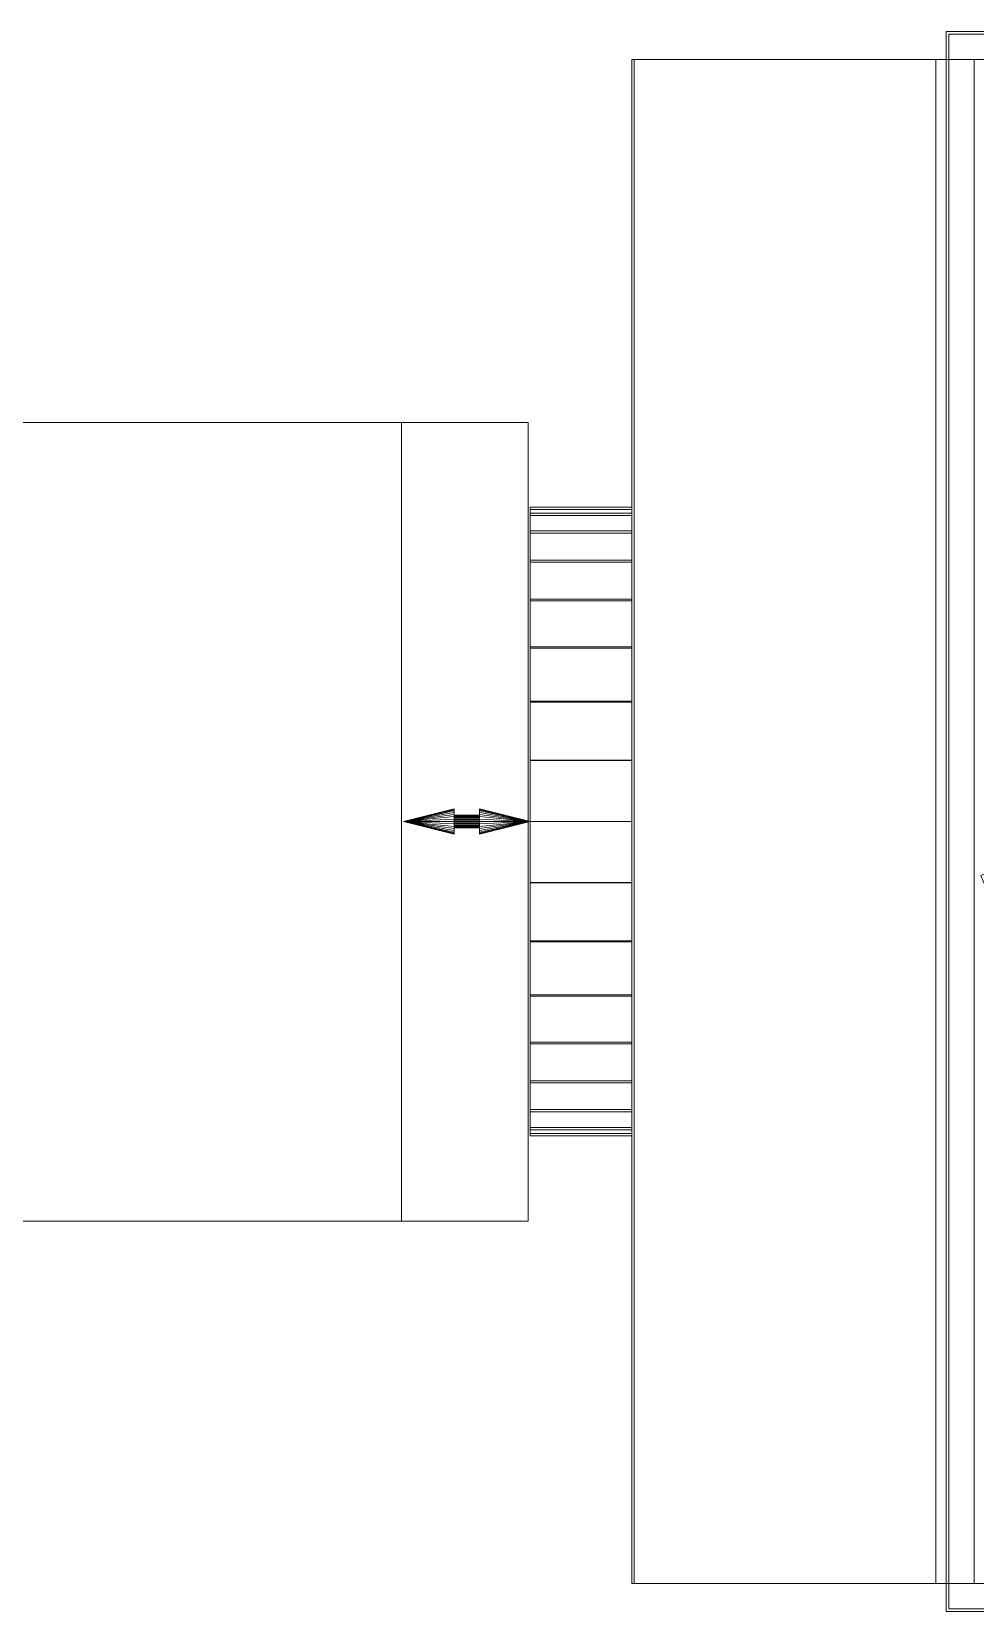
# Model space of a CAD drawing. Header units: inches. Extents: x -772 to 6765, y -813 to 4093.
# Drawn here: x 4845.6 to 4882.8, y 2298.3 to 2360.6 of the extents above; entities that cross this region are included whole.
import ezdxf
from ezdxf.enums import TextEntityAlignment as Align

# ---------------------------------------------------------------- set-up
doc = ezdxf.new("R2010")
doc.units = ezdxf.units.IN
doc.header["$MEASUREMENT"] = 0
for name, color, linetype, lineweight in [('MTY-EMIS-KANALI', 150, 'Continuous', 0), ('MTY-UFLEME-KANALI-Flex', 21, 'ZIGZAG', 0), ('VDI3805_Objects', 7, 'Continuous', 0)]:
    doc.layers.add(name, color=color, linetype=linetype, lineweight=lineweight)
doc.styles.add('CAP', font='simplxtw.shx', dxfattribs={"width": 0.65})
doc.linetypes.add('ZIGZAG', pattern='A,0.0001,-0.2,[131,ltypeshp.shx,S=0.2,R=0,X=-0.2,Y=0],-0.4,[131,ltypeshp.shx,S=0.2,R=180.00002,X=0.2,Y=0],-0.2', length=0.8001)

# ---------------------------------------------------------------- blocks, each defined once
blk = doc.blocks.new('*U228')
at = {"layer": 'MTY-UFLEME-KANALI-Flex', "ltscale": 0.5}
for p, q in [((-15.75, -129.235), (-15.75, -101.612)), ((15.75, -129.235), (15.75, -101.612))]:
    blk.add_line(p, q, dxfattribs=at)
at = {"layer": 'MTY-UFLEME-KANALI-Flex', "linetype": 'ByBlock', "ltscale": 0.5}
blk.add_lwpolyline([(15.75, -129.235), (-15.75, -129.235), (-15.75, -134.235), (15.75, -134.235)], close=True, dxfattribs=at)
at = {"layer": 'MTY-UFLEME-KANALI-Flex', "color": 7, "ltscale": 0.5, "style": 'CAP', "width": 0.5}
blk.add_attdef('X', text='', height=18, dxfattribs=at).set_placement((-40.676, 11.876), align=Align.CENTER)
blk = doc.blocks.new('70003_970_03')
at = {"layer": 'VDI3805_Objects', "color": 7}
for p, q in [((0.3115, 0.3115), (-0.3115, 0.3115)), ((-0.3115, 0.3115), (-0.3115, -0.3115)), ((0.3115, -0.3115), (0.3115, 0.3115)), ((-0.03971, 0.29023), (-0.02124, 0.29788)), ((-0.02124, 0.29788), (0.01703, 0.20549)), ((0.01767, 0.2924), (0.03729, 0.2963)), ((0.03729, 0.2963), (0.0568, 0.19822)), ((-0.09557, 0.2769), (-0.07894, 0.28802)), ((-0.07894, 0.28802), (-0.02338, 0.20487)), ((-0.00145, 0.19784), (-0.03971, 0.29023)), ((0.03718, 0.19432), (0.01767, 0.2924)), ((0.07437, 0.28333), (0.09438, 0.28333)), ((0.07437, 0.18333), (0.07437, 0.28333)), ((0.09438, 0.18333), (0.09438, 0.28333)), ((-0.04001, 0.19376), (-0.09557, 0.2769)), ((-0.14776, 0.25294), (-0.13361, 0.26708)), ((-0.13361, 0.26708), (-0.0629, 0.19637)), ((0.10871, 0.1653), (0.12822, 0.26338)), ((0.12822, 0.26338), (0.14784, 0.25948)), ((0.14784, 0.25948), (0.12833, 0.1614)), ((-0.07705, 0.18223), (-0.14776, 0.25294)), ((-0.19426, 0.21925), (-0.18315, 0.23588)), ((-0.18315, 0.23588), (-0.1, 0.18032)), ((0.13887, 0.14092), (0.17714, 0.2333)), ((0.17714, 0.2333), (0.19562, 0.22565)), ((0.19562, 0.22565), (0.15735, 0.13326)), ((-0.11112, 0.1637), (-0.19426, 0.21925)), ((-0.02338, 0.20487), (-0.04001, 0.19376)), ((0.01703, 0.20549), (-0.00145, 0.19784)), ((-0.2333, 0.17714), (-0.22565, 0.19562)), ((-0.22565, 0.19562), (-0.13326, 0.15735)), ((-0.0629, 0.19637), (-0.07705, 0.18223)), ((0.0568, 0.19822), (0.03718, 0.19432)), ((0.1637, 0.11112), (0.21925, 0.19426)), ((0.21925, 0.19426), (0.23588, 0.18315)), ((0.0043, 0.18398), (0.02277, 0.19163)), ((0.02277, 0.19163), (0.06104, 0.09925)), ((-0.06644, 0.17162), (-0.0523, 0.18576)), ((-0.0523, 0.18576), (0.01841, 0.11505)), ((0.04256, 0.09159), (0.0043, 0.18398)), ((0.07437, 0.18333), (0.09438, 0.18333)), ((0.23588, 0.18315), (0.18032, 0.1)), ((-0.14092, 0.13887), (-0.2333, 0.17714)), ((-0.1, 0.18032), (-0.11112, 0.1637)), ((0.00427, 0.10091), (-0.06644, 0.17162)), ((0.07437, 0.16833), (0.09438, 0.16833)), ((0.07437, 0.06833), (0.07437, 0.16833)), ((0.09438, 0.06833), (0.09438, 0.16833)), ((0.12833, 0.1614), (0.10871, 0.1653)), ((-0.13326, 0.15735), (-0.14092, 0.13887)), ((-0.12706, 0.13313), (-0.1194, 0.15161)), ((-0.1194, 0.15161), (-0.02702, 0.11334)), ((-0.26338, 0.12822), (-0.25948, 0.14784)), ((-0.25948, 0.14784), (-0.1614, 0.12833)), ((0.18223, 0.07705), (0.25294, 0.14776)), ((0.25294, 0.14776), (0.26708, 0.13361)), ((0.15735, 0.13326), (0.13887, 0.14092)), ((-0.03467, 0.09486), (-0.12706, 0.13313)), ((0.26708, 0.13361), (0.19637, 0.0629)), ((-0.1653, 0.10871), (-0.26338, 0.12822)), ((-0.1614, 0.12833), (-0.1653, 0.10871)), ((0.09486, 0.03467), (0.13313, 0.12706)), ((0.13313, 0.12706), (0.15161, 0.1194)), ((0.15161, 0.1194), (0.11334, 0.02702)), ((-0.02702, 0.11334), (-0.03467, 0.09486)), ((0.01841, 0.11505), (0.00427, 0.10091)), ((0.18032, 0.1), (0.1637, 0.11112)), ((-0.28333, 0.07437), (-0.28333, 0.09438)), ((-0.28333, 0.09438), (-0.18333, 0.09438)), ((-0.18333, 0.07437), (-0.18333, 0.09438)), ((-0.16833, 0.09438), (-0.06833, 0.09438)), ((-0.16833, 0.07437), (-0.16833, 0.09438)), ((-0.06833, 0.07437), (-0.06833, 0.09438)), ((0.06104, 0.09925), (0.04256, 0.09159)), ((0.19376, 0.04001), (0.2769, 0.09557)), ((0.2769, 0.09557), (0.28802, 0.07894)), ((0.19637, 0.0629), (0.18223, 0.07705)), ((0.28802, 0.07894), (0.20487, 0.02338)), ((-0.28333, 0.07437), (-0.18333, 0.07437)), ((-0.16833, 0.07437), (-0.06833, 0.07437)), ((0.07437, 0.06833), (0.09438, 0.06833)), ((0.10091, -0.00427), (0.17162, 0.06644)), ((0.17162, 0.06644), (0.18576, 0.0523)), ((-0.2963, 0.03729), (-0.19822, 0.0568)), ((-0.19822, 0.0568), (-0.19432, 0.03718)), ((-0.19163, 0.02277), (-0.09925, 0.06104)), ((-0.09925, 0.06104), (-0.09159, 0.04256)), ((0.18576, 0.0523), (0.11505, -0.01841)), ((-0.09159, 0.04256), (-0.18398, 0.0043)), ((0.20487, 0.02338), (0.19376, 0.04001)), ((0.19784, 0.00145), (0.29023, 0.03971)), ((0.29023, 0.03971), (0.29788, 0.02124)), ((-0.2924, 0.01767), (-0.2963, 0.03729)), ((-0.19432, 0.03718), (-0.2924, 0.01767)), ((0.11334, 0.02702), (0.09486, 0.03467)), ((-0.18398, 0.0043), (-0.19163, 0.02277)), ((0.29788, 0.02124), (0.20549, -0.01703)), ((-0.29788, -0.02124), (-0.20549, 0.01703)), ((-0.20549, 0.01703), (-0.19784, -0.00145)), ((-0.18576, -0.0523), (-0.11505, 0.01841)), ((-0.11505, 0.01841), (-0.10091, 0.00427)), ((-0.10091, 0.00427), (-0.17162, -0.06644)), ((0.20549, -0.01703), (0.19784, 0.00145)), ((-0.19784, -0.00145), (-0.29023, -0.03971)), ((0.09159, -0.04256), (0.18398, -0.0043)), ((0.11505, -0.01841), (0.10091, -0.00427)), ((0.18398, -0.0043), (0.19163, -0.02277)), ((0.19432, -0.03718), (0.2924, -0.01767)), ((0.2924, -0.01767), (0.2963, -0.03729)), ((-0.29023, -0.03971), (-0.29788, -0.02124)), ((-0.28802, -0.07894), (-0.20487, -0.02338)), ((-0.20487, -0.02338), (-0.19376, -0.04001)), ((0.19163, -0.02277), (0.09925, -0.06104)), ((-0.15161, -0.1194), (-0.11334, -0.02702)), ((-0.11334, -0.02702), (-0.09486, -0.03467)), ((-0.09486, -0.03467), (-0.13313, -0.12706)), ((0.19822, -0.0568), (0.19432, -0.03718)), ((0.2963, -0.03729), (0.19822, -0.0568)), ((-0.19376, -0.04001), (-0.2769, -0.09557)), ((0.09925, -0.06104), (0.09159, -0.04256)), ((-0.17162, -0.06644), (-0.18576, -0.0523)), ((-0.26708, -0.13361), (-0.19637, -0.0629)), ((-0.19637, -0.0629), (-0.18223, -0.07705)), ((-0.09438, -0.16833), (-0.09438, -0.06833)), ((-0.09438, -0.06833), (-0.07437, -0.06833)), ((-0.07437, -0.16833), (-0.07437, -0.06833)), ((0.06833, -0.07437), (0.16833, -0.07437)), ((0.06833, -0.09438), (0.06833, -0.07437)), ((0.16833, -0.09438), (0.16833, -0.07437)), ((0.18333, -0.07437), (0.28333, -0.07437)), ((0.18333, -0.09438), (0.18333, -0.07437)), ((0.28333, -0.09438), (0.28333, -0.07437)), ((-0.2769, -0.09557), (-0.28802, -0.07894)), ((-0.18223, -0.07705), (-0.25294, -0.14776)), ((-0.06104, -0.09925), (-0.04256, -0.09159)), ((-0.04256, -0.09159), (-0.0043, -0.18398)), ((-0.02277, -0.19163), (-0.06104, -0.09925)), ((0.02702, -0.11334), (0.03467, -0.09486)), ((0.03467, -0.09486), (0.12706, -0.13313)), ((0.06833, -0.09438), (0.16833, -0.09438)), ((0.18333, -0.09438), (0.28333, -0.09438)), ((-0.23588, -0.18315), (-0.18032, -0.1)), ((-0.18032, -0.1), (-0.1637, -0.11112)), ((-0.01841, -0.11505), (-0.00427, -0.10091)), ((-0.00427, -0.10091), (0.06644, -0.17162)), ((-0.1637, -0.11112), (-0.21925, -0.19426)), ((0.1614, -0.12833), (0.1653, -0.10871)), ((0.1653, -0.10871), (0.26338, -0.12822)), ((0.0523, -0.18576), (-0.01841, -0.11505)), ((0.1194, -0.15161), (0.02702, -0.11334)), ((-0.13313, -0.12706), (-0.15161, -0.1194)), ((0.25948, -0.14784), (0.1614, -0.12833)), ((0.26338, -0.12822), (0.25948, -0.14784)), ((-0.25294, -0.14776), (-0.26708, -0.13361)), ((-0.19562, -0.22565), (-0.15735, -0.13326)), ((-0.15735, -0.13326), (-0.13887, -0.14092)), ((0.12706, -0.13313), (0.1194, -0.15161)), ((-0.13887, -0.14092), (-0.17714, -0.2333)), ((0.13326, -0.15735), (0.14092, -0.13887)), ((0.14092, -0.13887), (0.2333, -0.17714)), ((-0.14784, -0.25948), (-0.12833, -0.1614)), ((-0.12833, -0.1614), (-0.10871, -0.1653)), ((0.22565, -0.19562), (0.13326, -0.15735)), ((-0.10871, -0.1653), (-0.12822, -0.26338)), ((0.1, -0.18032), (0.11112, -0.1637)), ((0.11112, -0.1637), (0.19426, -0.21925)), ((-0.09438, -0.16833), (-0.07437, -0.16833)), ((0.06644, -0.17162), (0.0523, -0.18576)), ((0.18315, -0.23588), (0.1, -0.18032)), ((0.2333, -0.17714), (0.22565, -0.19562)), ((-0.21925, -0.19426), (-0.23588, -0.18315)), ((-0.09438, -0.28333), (-0.09438, -0.18333)), ((-0.09438, -0.18333), (-0.07437, -0.18333)), ((-0.07437, -0.28333), (-0.07437, -0.18333)), ((-0.0043, -0.18398), (-0.02277, -0.19163)), ((0.0629, -0.19637), (0.07705, -0.18223)), ((0.07705, -0.18223), (0.14776, -0.25294)), ((-0.0568, -0.19822), (-0.03718, -0.19432)), ((-0.03729, -0.2963), (-0.0568, -0.19822)), ((-0.03718, -0.19432), (-0.01767, -0.2924)), ((-0.01703, -0.20549), (0.00145, -0.19784)), ((0.00145, -0.19784), (0.03971, -0.29023)), ((0.02338, -0.20487), (0.04001, -0.19376)), ((0.04001, -0.19376), (0.09557, -0.2769)), ((0.13361, -0.26708), (0.0629, -0.19637)), ((0.02124, -0.29788), (-0.01703, -0.20549)), ((0.07894, -0.28802), (0.02338, -0.20487)), ((0.19426, -0.21925), (0.18315, -0.23588)), ((-0.17714, -0.2333), (-0.19562, -0.22565)), ((0.14776, -0.25294), (0.13361, -0.26708)), ((-0.12822, -0.26338), (-0.14784, -0.25948)), ((0.09557, -0.2769), (0.07894, -0.28802)), ((-0.09438, -0.28333), (-0.07437, -0.28333)), ((-0.01767, -0.2924), (-0.03729, -0.2963)), ((0.03971, -0.29023), (0.02124, -0.29788)), ((0.3115, -0.3115), (-0.3115, -0.3115))]:
    blk.add_line(p, q, dxfattribs=at)
at = {"layer": 'VDI3805_Objects', "color": 0}
for p, q in [((0.3105, 0.3105), (-0.3105, 0.3105)), ((-0.3105, 0.3105), (-0.3105, -0.3105)), ((0.3105, 0.3105), (0.3105, -0.3105)), ((0.3105, -0.3105), (-0.3105, -0.3105))]:
    blk.add_line(p, q, dxfattribs=at)
blk = doc.blocks.new('70205_970_03')
at = {"layer": 'VDI3805_Objects', "color": 253}
for p, q in [((0.3005, 0.3005), (-0.3005, 0.3005)), ((0.3005, -0.3005), (0.3005, 0.3005)), ((0.3005, 0.3005), (0.31561, 0.3005)), ((0.4355, 0.3005), (0.3005, 0.3005)), ((0.31561, -0.3005), (0.31561, 0.3005)), ((0.31561, 0.3005), (0.4355, 0.3005)), ((0.4345, -0.3005), (0.4345, 0.3005)), ((0.4345, 0.3005), (0.4355, 0.3005)), ((0.4355, -0.3005), (0.4355, 0.3005)), ((0.4355, -0.3005), (0.4355, 0.3005)), ((0.4355, 0.12162), (0.4355, 0.124)), ((0.4755, 0.124), (0.4355, 0.124)), ((0.4755, 0.123), (0.4355, 0.123)), ((0.4355, 0.123), (0.4355, 0.12064)), ((0.4355, 0.11456), (0.4355, 0.12162)), ((0.4755, 0.12162), (0.4355, 0.12162)), ((0.4755, 0.12064), (0.4355, 0.12064)), ((0.4355, 0.12064), (0.4355, 0.11364)), ((0.4755, 0.12162), (0.4755, 0.124)), ((0.4755, 0.12064), (0.4755, 0.123)), ((0.4755, 0.11456), (0.4755, 0.12162)), ((0.4755, 0.11364), (0.4755, 0.12064)), ((0.4355, 0.1031), (0.4355, 0.11456)), ((0.4755, 0.11456), (0.4355, 0.11456)), ((0.4755, 0.11364), (0.4355, 0.11364)), ((0.4355, 0.11364), (0.4355, 0.10227)), ((0.4755, 0.1031), (0.4755, 0.11456)), ((0.4755, 0.10227), (0.4755, 0.11364)), ((0.4355, 0.08768), (0.4355, 0.1031)), ((0.4755, 0.1031), (0.4355, 0.1031)), ((0.4755, 0.10227), (0.4355, 0.10227)), ((0.4355, 0.10227), (0.4355, 0.08697)), ((0.4755, 0.08768), (0.4755, 0.1031)), ((0.4755, 0.08697), (0.4755, 0.10227)), ((0.4355, 0.06889), (0.4355, 0.08768)), ((0.4755, 0.08768), (0.4355, 0.08768)), ((0.4755, 0.06889), (0.4755, 0.08768)), ((0.4755, 0.08697), (0.4355, 0.08697)), ((0.4355, 0.08697), (0.4355, 0.06834)), ((0.4755, 0.06834), (0.4755, 0.08697)), ((0.4355, 0.04745), (0.4355, 0.06889)), ((0.4755, 0.06889), (0.4355, 0.06889)), ((0.4755, 0.04745), (0.4755, 0.06889)), ((0.4755, 0.06834), (0.4355, 0.06834)), ((0.4355, 0.06834), (0.4355, 0.04707)), ((0.4755, 0.04707), (0.4755, 0.06834)), ((0.4355, 0.02419), (0.4355, 0.04745)), ((0.4755, 0.04745), (0.4355, 0.04745)), ((0.4755, 0.04707), (0.4355, 0.04707)), ((0.4355, 0.04707), (0.4355, 0.024)), ((0.4755, 0.02419), (0.4755, 0.04745)), ((0.4755, 0.024), (0.4755, 0.04707)), ((0.4355, 0), (0.4355, 0.02419)), ((0.4755, 0.02419), (0.4355, 0.02419)), ((0.4755, 0.024), (0.4355, 0.024)), ((0.4355, 0.024), (0.4355, 0)), ((0.4755, 0), (0.4755, 0.02419)), ((0.4755, 0), (0.4755, 0.024)), ((0.4355, -0.02419), (0.4355, 0)), ((0.4755, 0), (0.4355, 0)), ((0.4355, 0), (0.4355, -0.024)), ((0.4755, -0.02419), (0.4755, 0)), ((0.4755, -0.024), (0.4755, 0)), ((0.4755, -0.024), (0.4355, -0.024)), ((0.4355, -0.024), (0.4355, -0.04707)), ((0.4355, -0.04745), (0.4355, -0.02419)), ((0.4755, -0.02419), (0.4355, -0.02419)), ((0.4755, -0.04707), (0.4755, -0.024)), ((0.4755, -0.04745), (0.4755, -0.02419)), ((0.4755, -0.04707), (0.4355, -0.04707)), ((0.4355, -0.04707), (0.4355, -0.06834)), ((0.4355, -0.06889), (0.4355, -0.04745)), ((0.4755, -0.04745), (0.4355, -0.04745)), ((0.4755, -0.06834), (0.4755, -0.04707)), ((0.4755, -0.06889), (0.4755, -0.04745)), ((0.4755, -0.06834), (0.4355, -0.06834)), ((0.4355, -0.06834), (0.4355, -0.08697)), ((0.4755, -0.08697), (0.4755, -0.06834)), ((0.4355, -0.08768), (0.4355, -0.06889)), ((0.4755, -0.06889), (0.4355, -0.06889)), ((0.4755, -0.08768), (0.4755, -0.06889)), ((0.4755, -0.08697), (0.4355, -0.08697)), ((0.4355, -0.08697), (0.4355, -0.10227)), ((0.4755, -0.10227), (0.4755, -0.08697)), ((0.4355, -0.1031), (0.4355, -0.08768)), ((0.4755, -0.08768), (0.4355, -0.08768)), ((0.4755, -0.1031), (0.4755, -0.08768)), ((0.4755, -0.10227), (0.4355, -0.10227)), ((0.4355, -0.10227), (0.4355, -0.11364)), ((0.4355, -0.11456), (0.4355, -0.1031)), ((0.4755, -0.1031), (0.4355, -0.1031)), ((0.4755, -0.11364), (0.4755, -0.10227)), ((0.4755, -0.11456), (0.4755, -0.1031)), ((0.4755, -0.11364), (0.4355, -0.11364)), ((0.4355, -0.11364), (0.4355, -0.12064)), ((0.4355, -0.12162), (0.4355, -0.11456)), ((0.4755, -0.11456), (0.4355, -0.11456)), ((0.4755, -0.12064), (0.4755, -0.11364)), ((0.4755, -0.12162), (0.4755, -0.11456)), ((0.4755, -0.12064), (0.4355, -0.12064)), ((0.4355, -0.12064), (0.4355, -0.123)), ((0.4355, -0.12162), (0.4355, -0.124)), ((0.4755, -0.12162), (0.4355, -0.12162)), ((0.4755, -0.123), (0.4355, -0.123)), ((0.4755, -0.124), (0.4355, -0.124)), ((0.4755, -0.123), (0.4755, -0.12064)), ((0.4755, -0.124), (0.4755, -0.12162)), ((-0.3005, -0.3005), (0.3005, -0.3005)), ((0.3005, -0.3005), (0.31561, -0.3005)), ((0.4355, -0.3005), (0.3005, -0.3005)), ((0.31561, -0.3005), (0.4355, -0.3005)), ((0.4355, -0.3005), (0.4345, -0.3005))]:
    blk.add_line(p, q, dxfattribs=at)
blk = doc.blocks.new('70205_970_01')
at = {"layer": 'VDI3805_Objects', "color": 3}
for p, q in [((0.4955, 0.005), (0.4755, 0)), ((0.4755, 0), (0.4955, 0.0049)), ((0.4755, 0), (0.4955, 0.00462)), ((0.4755, 0), (0.4955, 0.00416)), ((0.4755, 0), (0.4955, 0.00354)), ((0.4755, 0), (0.4955, 0.00278)), ((0.4755, 0), (0.4955, 0.00191)), ((0.4755, 0), (0.4955, 0.00098)), ((0.4755, 0), (0.4955, 0)), ((0.4755, 0), (0.4955, -0.00098)), ((0.4755, 0), (0.4955, -0.00191)), ((0.4755, 0), (0.4955, -0.00278)), ((0.4755, 0), (0.4955, -0.00354)), ((0.4755, 0), (0.4955, -0.00416)), ((0.4755, 0), (0.4955, -0.00462)), ((0.4755, 0), (0.4955, -0.0049)), ((0.4755, 0), (0.4955, -0.005)), ((0.4955, 0.005), (0.4955, 0.0049)), ((0.4955, 0.0049), (0.4955, 0.00462)), ((0.4955, 0.00462), (0.4955, 0.00416)), ((0.4955, 0.00416), (0.4955, 0.00354)), ((0.4955, 0.00354), (0.4955, 0.00278)), ((0.4955, 0.00278), (0.4955, 0.00191)), ((0.4955, 0.00245), (0.4955, 0.0025)), ((0.5055, 0.0025), (0.4955, 0.0025)), ((0.4955, 0.00245), (0.4955, 0.00231)), ((0.4955, 0.00245), (0.5055, 0.00245)), ((0.4955, 0.00231), (0.4955, 0.00208)), ((0.4955, 0.00231), (0.5055, 0.00231)), ((0.4955, 0.00208), (0.4955, 0.00177)), ((0.4955, 0.00208), (0.5055, 0.00208)), ((0.4955, 0.00191), (0.4955, 0.00098)), ((0.4955, 0.00177), (0.4955, 0.00139)), ((0.4955, 0.00177), (0.5055, 0.00177)), ((0.4955, 0.00139), (0.4955, 0.00096)), ((0.4955, 0.00139), (0.5055, 0.00139)), ((0.4955, 0.00098), (0.4955, 0)), ((0.4955, 0.00096), (0.4955, 0.00049)), ((0.4955, 0.00096), (0.5055, 0.00096)), ((0.4955, 0.00049), (0.4955, 0)), ((0.4955, 0.00049), (0.5055, 0.00049)), ((0.4955, 0), (0.4955, -0.00098)), ((0.4955, 0), (0.4955, -0.00049)), ((0.4955, 0), (0.5055, 0)), ((0.5055, 0.0049), (0.5055, 0.005)), ((0.5255, 0), (0.5055, 0.005)), ((0.5055, 0.0049), (0.5055, 0.00462)), ((0.5255, 0), (0.5055, 0.0049)), ((0.5055, 0.00462), (0.5055, 0.00416)), ((0.5255, 0), (0.5055, 0.00462)), ((0.5055, 0.00416), (0.5055, 0.00354)), ((0.5255, 0), (0.5055, 0.00416)), ((0.5055, 0.00354), (0.5055, 0.00278)), ((0.5255, 0), (0.5055, 0.00354)), ((0.5055, 0.00278), (0.5055, 0.00191)), ((0.5255, 0), (0.5055, 0.00278)), ((0.5055, 0.0025), (0.5055, 0.00245)), ((0.5055, 0.00245), (0.5055, 0.00231)), ((0.5055, 0.00231), (0.5055, 0.00208)), ((0.5055, 0.00208), (0.5055, 0.00177)), ((0.5055, 0.00191), (0.5055, 0.00098)), ((0.5255, 0), (0.5055, 0.00191)), ((0.5055, 0.00177), (0.5055, 0.00139)), ((0.5055, 0.00139), (0.5055, 0.00096)), ((0.5055, 0.00098), (0.5055, 0)), ((0.5255, 0), (0.5055, 0.00098)), ((0.5055, 0.00096), (0.5055, 0.00049)), ((0.5055, 0.00049), (0.5055, 0)), ((0.5055, 0), (0.5055, -0.00049)), ((0.5055, 0), (0.5055, -0.00098)), ((0.5255, 0), (0.5055, 0)), ((0.5255, 0), (0.5055, -0.00098)), ((0.5255, 0), (0.5055, -0.00191)), ((0.5255, 0), (0.5055, -0.00278)), ((0.5255, 0), (0.5055, -0.00354)), ((0.5255, 0), (0.5055, -0.00416)), ((0.5255, 0), (0.5055, -0.00462)), ((0.5255, 0), (0.5055, -0.0049)), ((0.5255, 0), (0.5055, -0.005)), ((0.4955, -0.00049), (0.4955, -0.00096)), ((0.4955, -0.00049), (0.5055, -0.00049)), ((0.4955, -0.00096), (0.4955, -0.00139)), ((0.4955, -0.00096), (0.5055, -0.00096)), ((0.4955, -0.00098), (0.4955, -0.00191)), ((0.4955, -0.00139), (0.4955, -0.00177)), ((0.4955, -0.00139), (0.5055, -0.00139)), ((0.4955, -0.00177), (0.4955, -0.00208)), ((0.4955, -0.00177), (0.5055, -0.00177)), ((0.4955, -0.00191), (0.4955, -0.00278)), ((0.4955, -0.00208), (0.4955, -0.00231)), ((0.4955, -0.00208), (0.5055, -0.00208)), ((0.4955, -0.00231), (0.4955, -0.00245)), ((0.4955, -0.00231), (0.5055, -0.00231)), ((0.4955, -0.00245), (0.4955, -0.0025)), ((0.4955, -0.00245), (0.5055, -0.00245)), ((0.4955, -0.0025), (0.5055, -0.0025)), ((0.4955, -0.00278), (0.4955, -0.00354)), ((0.4955, -0.00354), (0.4955, -0.00416)), ((0.4955, -0.00416), (0.4955, -0.00462)), ((0.4955, -0.00462), (0.4955, -0.0049)), ((0.4955, -0.0049), (0.4955, -0.005)), ((0.5055, -0.00049), (0.5055, -0.00096)), ((0.5055, -0.00096), (0.5055, -0.00139)), ((0.5055, -0.00098), (0.5055, -0.00191)), ((0.5055, -0.00139), (0.5055, -0.00177)), ((0.5055, -0.00177), (0.5055, -0.00208)), ((0.5055, -0.00191), (0.5055, -0.00278)), ((0.5055, -0.00208), (0.5055, -0.00231)), ((0.5055, -0.00231), (0.5055, -0.00245)), ((0.5055, -0.00245), (0.5055, -0.0025)), ((0.5055, -0.00278), (0.5055, -0.00354)), ((0.5055, -0.00354), (0.5055, -0.00416)), ((0.5055, -0.00416), (0.5055, -0.00462)), ((0.5055, -0.00462), (0.5055, -0.0049)), ((0.5055, -0.0049), (0.5055, -0.005))]:
    blk.add_line(p, q, dxfattribs=at)
blk = doc.blocks.new('A$C00D65541')
at = {"layer": 'VDI3805_Objects', "xscale": 100, "yscale": 100, "zscale": 100}
for name in ['70003_970_03', '70205_970_03', '70205_970_01']:
    blk.add_blockref(name, (-50.351, -0.25), dxfattribs=at)
blk = doc.blocks.new('mekanik')
at = {"rotation": 90}
blk.add_blockref('*U228', (24000.959, 9169.421), dxfattribs=at)
at = {"layer": 'MTY-EMIS-KANALI', "rotation": 180}
blk.add_blockref('A$C00D65541', (24132.472, 9169.182), dxfattribs=at)

msp = doc.modelspace()

# ---------------------------------------------------------------- block references
msp.add_blockref('mekanik', (-19270, -6840))

doc.saveas('drawing.dxf')
